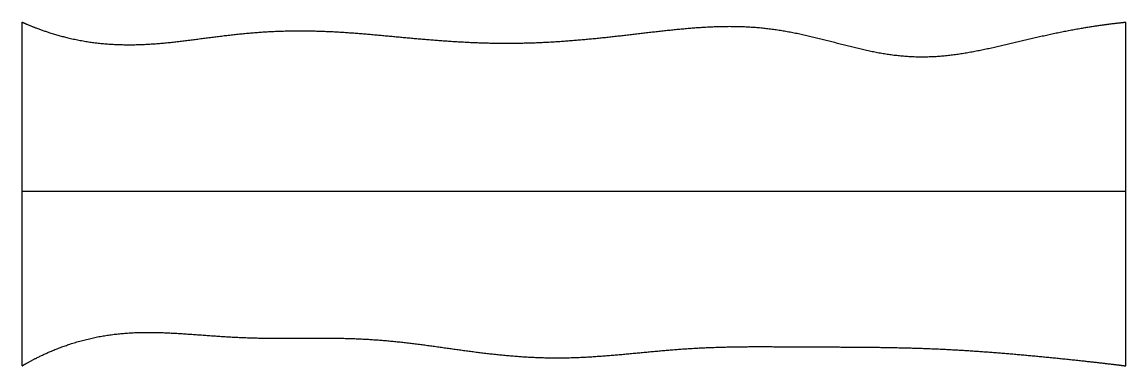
# Model space of a CAD drawing. Header units: millimetres. Extents: x 0 to 10, y -0.1 to 3.1.
import ezdxf

# ---------------------------------------------------------------- set-up
doc = ezdxf.new("R2010")
doc.units = ezdxf.units.MM
doc.layers.get('0').update_dxf_attribs({"linetype": 'CONTINUOUS'})

msp = doc.modelspace()

# ---------------------------------------------------------------- linework, layer by layer
for points in [[(0, -0.055), (0, 0.069), (0, 0.318), (0, 0.691), (0, 1.189), (0, 1.811), (0, 2.309), (0, 2.682), (0, 2.931), (0, 3.055)], [(0, 3.055), (0.04, 3.037), (0.119, 3.004), (0.238, 2.96), (0.397, 2.913), (0.596, 2.873), (0.795, 2.852), (0.995, 2.847), (1.195, 2.856), (1.395, 2.876), (1.595, 2.902), (1.795, 2.929), (1.996, 2.952), (2.197, 2.969), (2.398, 2.977), (2.598, 2.978), (2.799, 2.971), (3, 2.958), (3.2, 2.941), (3.4, 2.922), (3.6, 2.903), (3.801, 2.887), (4.001, 2.874), (4.202, 2.865), (4.403, 2.863), (4.604, 2.866), (4.804, 2.875), (5.005, 2.89), (5.205, 2.908), (5.405, 2.93), (5.605, 2.954), (5.805, 2.977), (6.006, 2.998), (6.207, 3.013), (6.408, 3.02), (6.608, 3.014), (6.809, 2.994), (7.009, 2.959), (7.208, 2.913), (7.407, 2.86), (7.606, 2.809), (7.804, 2.767), (8.003, 2.742), (8.202, 2.737), (8.402, 2.752), (8.603, 2.784), (8.803, 2.826), (9.003, 2.874), (9.204, 2.922), (9.403, 2.965), (9.603, 3.003), (9.762, 3.027), (9.881, 3.042), (9.96, 3.051), (10, 3.055)], [(10, -0.055), (10, 0.069), (10, 0.318), (10, 0.691), (10, 1.189), (10, 1.811), (10, 2.309), (10, 2.682), (10, 2.931), (10, 3.055)], [(0, 1.527), (0.4, 1.527), (1.2, 1.527), (2.4, 1.527), (4, 1.527), (6, 1.527), (7.6, 1.527), (8.8, 1.527), (9.6, 1.527), (10, 1.527)], [(0, -0.055), (0.039, -0.032), (0.117, 0.011), (0.234, 0.069), (0.391, 0.133), (0.588, 0.191), (0.786, 0.229), (0.985, 0.248), (1.184, 0.251), (1.384, 0.242), (1.585, 0.228), (1.786, 0.212), (1.987, 0.201), (2.188, 0.195), (2.389, 0.194), (2.589, 0.196), (2.789, 0.197), (2.99, 0.194), (3.19, 0.184), (3.39, 0.166), (3.59, 0.143), (3.79, 0.115), (3.99, 0.086), (4.19, 0.06), (4.39, 0.038), (4.591, 0.023), (4.791, 0.016), (4.991, 0.018), (5.192, 0.029), (5.392, 0.045), (5.592, 0.064), (5.792, 0.083), (5.993, 0.1), (6.193, 0.111), (6.394, 0.117), (6.594, 0.12), (6.795, 0.119), (6.995, 0.118), (7.196, 0.117), (7.396, 0.116), (7.597, 0.115), (7.797, 0.113), (7.998, 0.109), (8.198, 0.103), (8.399, 0.094), (8.599, 0.082), (8.799, 0.068), (9, 0.051), (9.2, 0.033), (9.4, 0.013), (9.6, -0.008), (9.76, -0.026), (9.88, -0.04), (9.96, -0.05), (10, -0.055)]]:
    msp.add_open_spline(points, degree=5)

doc.saveas('drawing.dxf')
